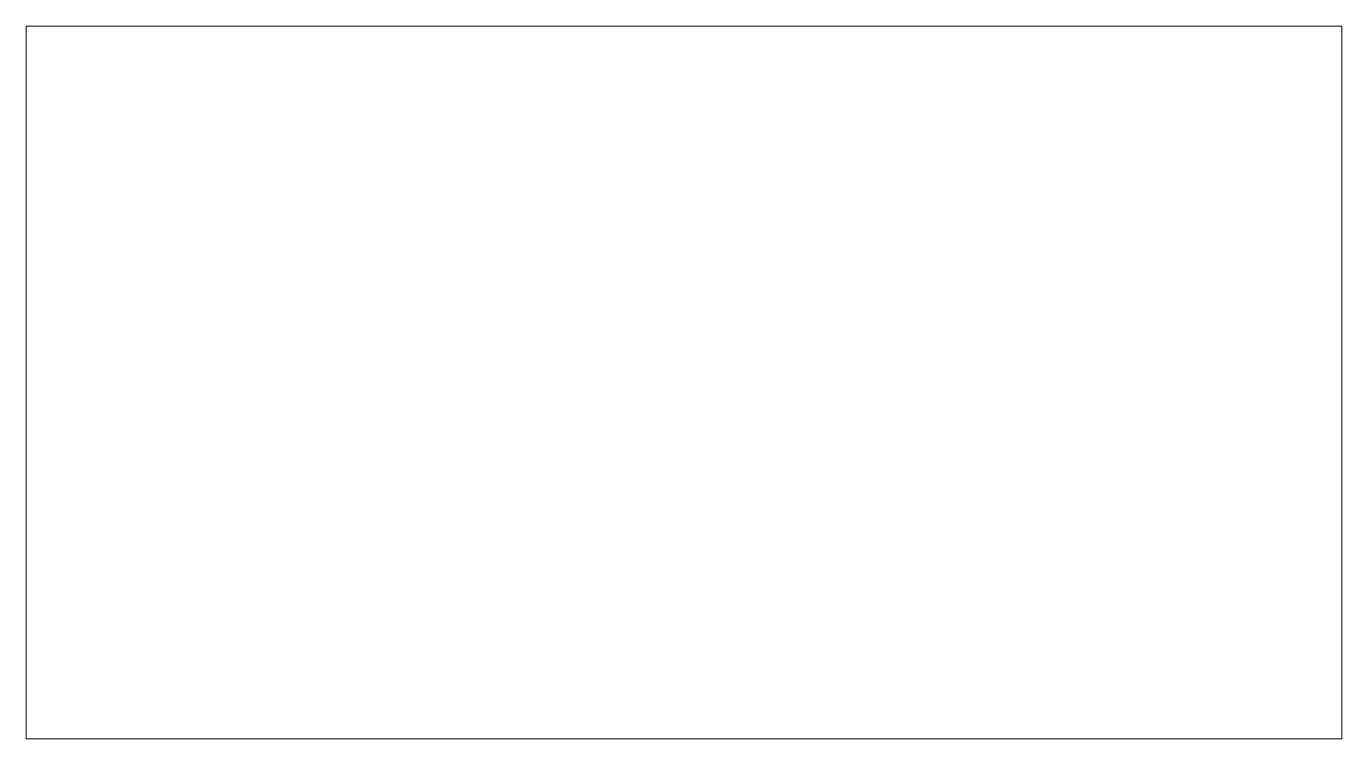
# Model space of a CAD drawing. Header units: millimetres. Extents: x 12.5 to 61, y 7.2 to 33.5.
import ezdxf

# ---------------------------------------------------------------- set-up
doc = ezdxf.new("R2010")
doc.units = ezdxf.units.MM
doc.header["$LTSCALE"] = 50
doc.layers.add('Design Layer-1', color=7, linetype='Continuous')

msp = doc.modelspace()

# ---------------------------------------------------------------- wipeouts: each hides what was drawn before it
at = {"color": 255, "linetype": 'Continuous', "lineweight": 5, "transparency": 33554687}
msp.add_wipeout([(12.5, 33.5), (61, 33.5), (61, 7.25), (12.5, 7.25)], dxfattribs=at).dxf.layer = 'Design Layer-1'

# ---------------------------------------------------------------- next in the draw order: linework, layer by layer
at = {"layer": 'Design Layer-1', "color": 7, "linetype": 'Continuous', "lineweight": 5, "transparency": 33554687, "flags": 128}
msp.add_lwpolyline([(12.5, 33.5), (61, 33.5), (61, 7.25), (12.5, 7.25)], close=True, dxfattribs=at)

doc.saveas('drawing.dxf')
